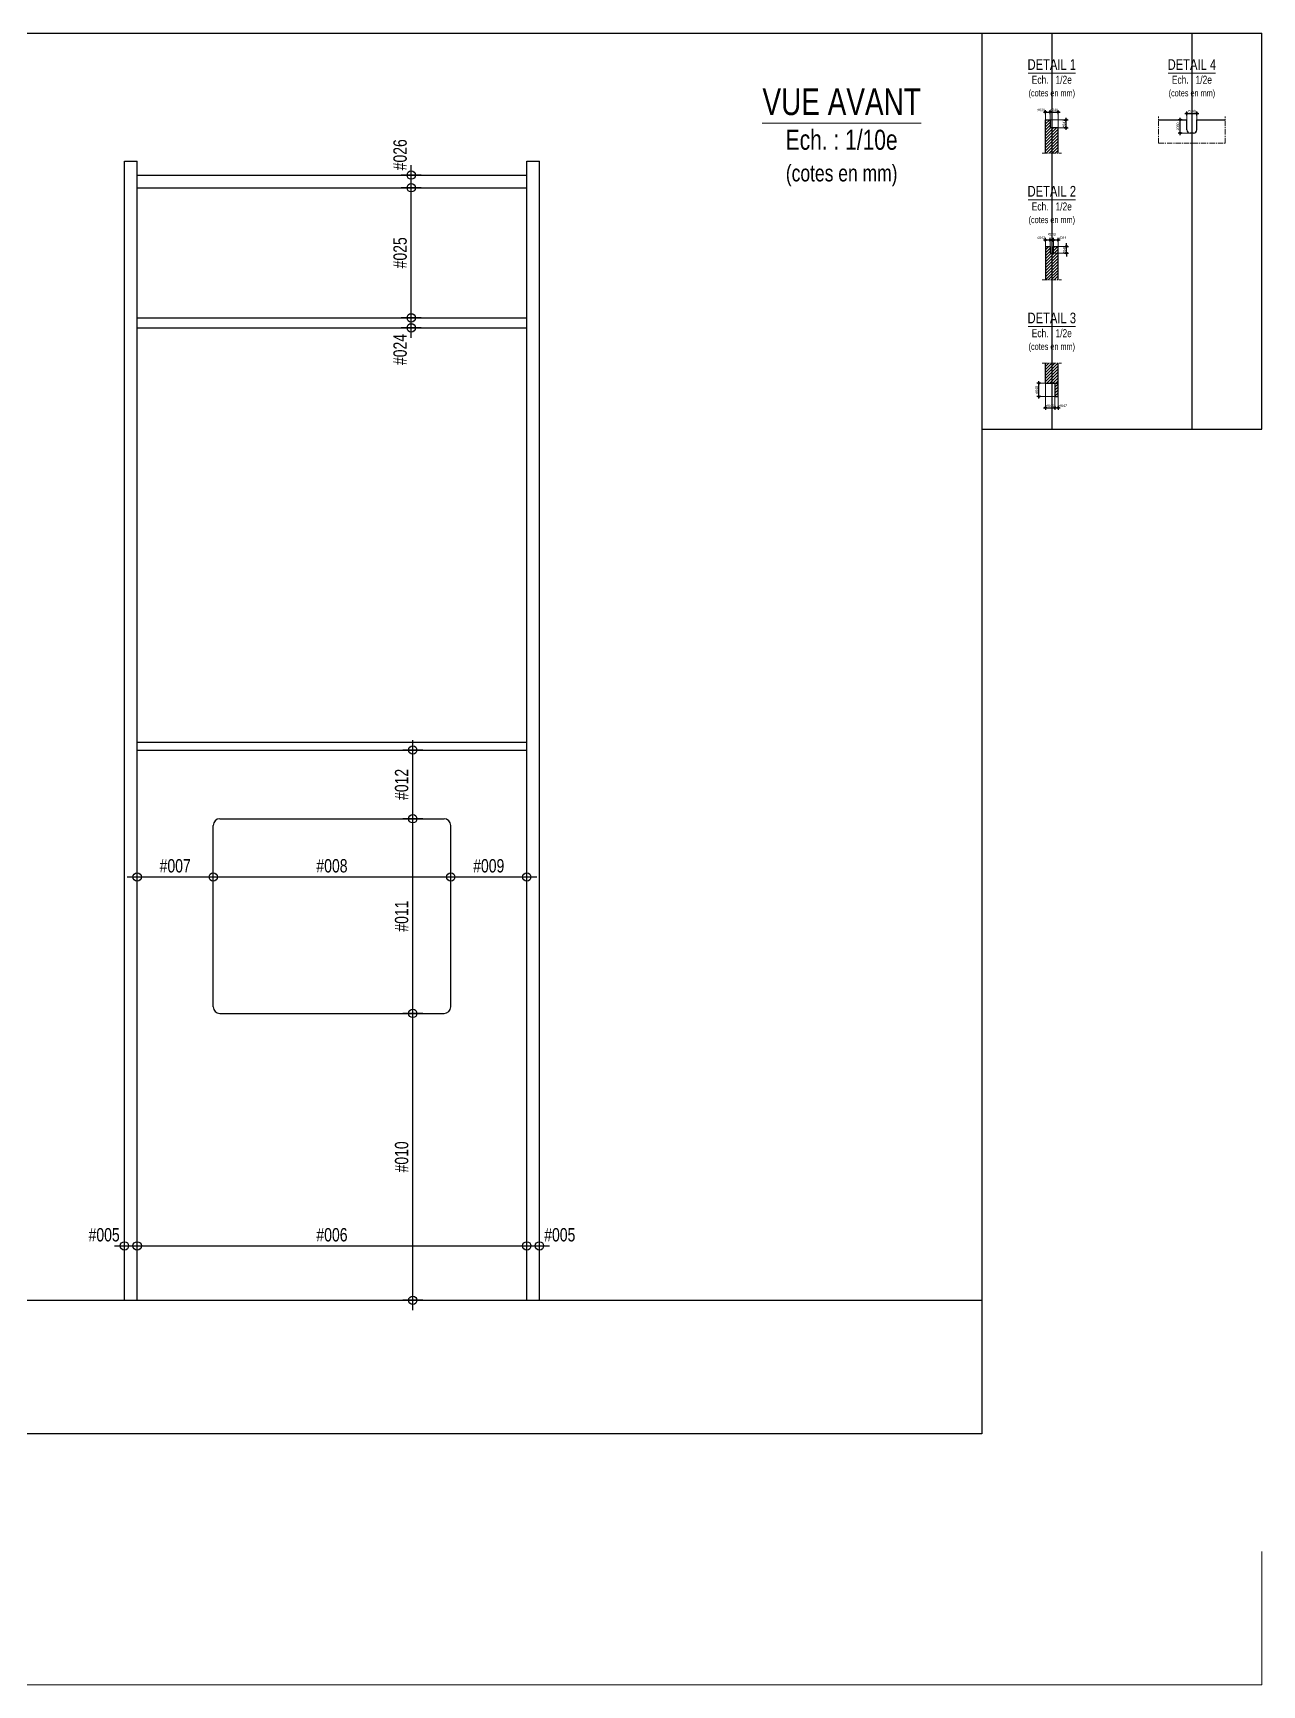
# Model space of a CAD drawing. Header units: millimetres. Extents: x -638 to 26377, y -728 to 1951.
# Drawn here: x 7280 to 9122, y -577 to 1900 of the extents above; entities that cross this region are included whole.
import ezdxf
from ezdxf.enums import TextEntityAlignment as Align

# ---------------------------------------------------------------- set-up
doc = ezdxf.new("R2010")
doc.units = ezdxf.units.MM
doc.linetypes.add('AXES', pattern=[50.8, 31.75, -6.35, 6.35, -6.35])
doc.layers.get('0').update_dxf_attribs({"color": 1, "lineweight": 100})
doc.layers.add('_Aide', color=5, linetype='Continuous', plot=False)
for name, color, linetype, lineweight in [('Cotes à vérifier', 1, 'Continuous', 18), ('Cotes à vérifier @ 10', 1, 'Continuous', 18), ('Cotes à vérifier @ 2', 1, 'Continuous', 18), ('Hachures', 8, 'Continuous', 13), ('Plan', 7, 'Continuous', 25), ('Texte', 30, 'Continuous', 18)]:
    doc.layers.add(name, color=color, linetype=linetype, lineweight=lineweight)
doc.styles.get("Standard").update_dxf_attribs({"font": 'arial.ttf', "width": 0.75})
doc.dimstyles.new('Annotatif', dxfattribs={"dimscale": 0, "dimtxt": 2, "dimasz": 2.5, "dimexe": 1.5, "dimexo": 0, "dimtad": 1, "dimdec": 0, "dimtxsty": 'Standard', "dimblk": 'SMALL', "dimcen": 0, "dimdle": 1.5, "dimadec": 0, "dimazin": 0, "dimtfac": 1, "dimtdec": 0, "dimtix": 1, "dimtmove": 2, "dimatfit": 3, "dimfxl": 1.5, "dimfxlon": 1, "dimarcsym": 0})
pattern_1 = [(45, (-105.5, 0), (-2.245064, 2.245064), [])]

# ---------------------------------------------------------------- blocks, each defined once
blk = doc.blocks.new('_Small')
at = {"color": 0, "linetype": 'ByBlock', "lineweight": -2}
blk.add_circle((0, 0), 0.25, dxfattribs=at)
blk = doc.blocks.new('*D530')
at = {"layer": 'Cotes à vérifier', "color": 0, "lineweight": -2, "transparency": 16777216}
for p, q in [((7402, 81.5), (7451, 81.5)), ((7417, 66.5), (7417, 96.5)), ((7436, 66.5), (7436, 96.5))]:
    blk.add_line(p, q, dxfattribs=at)
at = {"layer": 'Defpoints', "color": 0, "transparency": 16777216}
for p in [(7436, 81.5), (7417, 0), (7436, 0)]:
    blk.add_point(p, dxfattribs=at)
at = {"layer": 'Cotes à vérifier', "color": 0, "lineweight": -2, "transparency": 16777216, "xscale": 25, "yscale": 25, "zscale": 25, "rotation": 180}
blk.add_blockref('_Small', (7417, 81.5), dxfattribs=at)
at = {"layer": 'Cotes à vérifier', "color": 0, "lineweight": -2, "transparency": 16777216, "xscale": 25, "yscale": 25, "zscale": 25}
blk.add_blockref('_Small', (7436, 81.5), dxfattribs=at)
at = {"layer": 'Cotes à vérifier', "color": 0, "transparency": 16777216, "insert": (7386.5, 98.1), "char_height": 20, "attachment_point": 5}
blk.add_mtext('#005', dxfattribs=at)
blk = doc.blocks.new('*D531')
at = {"layer": 'Cotes à vérifier', "color": 0, "lineweight": -2, "transparency": 16777216}
for p, q in [((7421, 81.5), (8035, 81.5)), ((7436, 66.5), (7436, 96.5)), ((8020, 66.5), (8020, 96.5))]:
    blk.add_line(p, q, dxfattribs=at)
at = {"layer": 'Defpoints', "color": 0, "transparency": 16777216}
for p in [(8020, 81.5), (7436, 0), (8020, 0)]:
    blk.add_point(p, dxfattribs=at)
at = {"layer": 'Cotes à vérifier', "color": 0, "lineweight": -2, "transparency": 16777216, "xscale": 25, "yscale": 25, "zscale": 25, "rotation": 180}
blk.add_blockref('_Small', (7436, 81.5), dxfattribs=at)
at = {"layer": 'Cotes à vérifier', "color": 0, "lineweight": -2, "transparency": 16777216, "xscale": 25, "yscale": 25, "zscale": 25}
blk.add_blockref('_Small', (8020, 81.5), dxfattribs=at)
at = {"layer": 'Cotes à vérifier', "color": 0, "transparency": 16777216, "insert": (7728, 98.1), "char_height": 20, "attachment_point": 5}
blk.add_mtext('#006', dxfattribs=at)
blk = doc.blocks.new('*D532')
at = {"layer": 'Cotes à vérifier', "color": 0, "lineweight": -2, "transparency": 16777216}
for p, q in [((8005, 81.5), (8054, 81.5)), ((8020, 66.5), (8020, 96.5)), ((8039, 66.5), (8039, 96.5))]:
    blk.add_line(p, q, dxfattribs=at)
at = {"layer": 'Defpoints', "color": 0, "transparency": 16777216}
for p in [(8039, 81.5), (8020, 0), (8039, 0)]:
    blk.add_point(p, dxfattribs=at)
at = {"layer": 'Cotes à vérifier', "color": 0, "lineweight": -2, "transparency": 16777216, "xscale": 25, "yscale": 25, "zscale": 25, "rotation": 180}
blk.add_blockref('_Small', (8020, 81.5), dxfattribs=at)
at = {"layer": 'Cotes à vérifier', "color": 0, "lineweight": -2, "transparency": 16777216, "xscale": 25, "yscale": 25, "zscale": 25}
blk.add_blockref('_Small', (8039, 81.5), dxfattribs=at)
at = {"layer": 'Cotes à vérifier', "color": 0, "transparency": 16777216, "insert": (8069.5, 98.1), "char_height": 20, "attachment_point": 5}
blk.add_mtext('#005', dxfattribs=at)
blk = doc.blocks.new('*D533')
at = {"layer": 'Cotes à vérifier', "color": 0, "lineweight": -2, "transparency": 16777216}
for p, q in [((7436, 619.7), (7436, 649.7)), ((7550, 619.7), (7550, 649.7)), ((7421, 634.7), (7565, 634.7))]:
    blk.add_line(p, q, dxfattribs=at)
at = {"layer": 'Defpoints', "color": 0, "transparency": 16777216}
for p in [(7550, 634.7), (7550, 440), (7436, 0)]:
    blk.add_point(p, dxfattribs=at)
at = {"layer": 'Cotes à vérifier', "color": 0, "lineweight": -2, "transparency": 16777216, "xscale": 25, "yscale": 25, "zscale": 25, "rotation": 180}
blk.add_blockref('_Small', (7436, 634.7), dxfattribs=at)
at = {"layer": 'Cotes à vérifier', "color": 0, "lineweight": -2, "transparency": 16777216, "xscale": 25, "yscale": 25, "zscale": 25}
blk.add_blockref('_Small', (7550, 634.7), dxfattribs=at)
at = {"layer": 'Cotes à vérifier', "color": 0, "transparency": 16777216, "insert": (7493, 651.3), "char_height": 20, "attachment_point": 5}
blk.add_mtext('#007', dxfattribs=at)
blk = doc.blocks.new('*D534')
at = {"layer": 'Cotes à vérifier', "color": 0, "lineweight": -2, "transparency": 16777216}
for p, q in [((7550, 619.7), (7550, 649.7)), ((7906, 619.7), (7906, 649.7)), ((7535, 634.7), (7921, 634.7))]:
    blk.add_line(p, q, dxfattribs=at)
at = {"layer": 'Defpoints', "color": 0, "transparency": 16777216}
for p in [(7906, 634.7), (7550, 440), (7906, 440)]:
    blk.add_point(p, dxfattribs=at)
at = {"layer": 'Cotes à vérifier', "color": 0, "lineweight": -2, "transparency": 16777216, "xscale": 25, "yscale": 25, "zscale": 25, "rotation": 180}
blk.add_blockref('_Small', (7550, 634.7), dxfattribs=at)
at = {"layer": 'Cotes à vérifier', "color": 0, "lineweight": -2, "transparency": 16777216, "xscale": 25, "yscale": 25, "zscale": 25}
blk.add_blockref('_Small', (7906, 634.7), dxfattribs=at)
at = {"layer": 'Cotes à vérifier', "color": 0, "transparency": 16777216, "insert": (7728, 651.3), "char_height": 20, "attachment_point": 5}
blk.add_mtext('#008', dxfattribs=at)
blk = doc.blocks.new('*D535')
at = {"layer": 'Cotes à vérifier', "color": 0, "lineweight": -2, "transparency": 16777216}
for p, q in [((7906, 619.7), (7906, 649.7)), ((8020, 619.7), (8020, 649.7)), ((7891, 634.7), (8035, 634.7))]:
    blk.add_line(p, q, dxfattribs=at)
at = {"layer": 'Defpoints', "color": 0, "transparency": 16777216}
for p in [(8020, 634.7), (7906, 440), (8020, 0)]:
    blk.add_point(p, dxfattribs=at)
at = {"layer": 'Cotes à vérifier', "color": 0, "lineweight": -2, "transparency": 16777216, "xscale": 25, "yscale": 25, "zscale": 25, "rotation": 180}
blk.add_blockref('_Small', (7906, 634.7), dxfattribs=at)
at = {"layer": 'Cotes à vérifier', "color": 0, "lineweight": -2, "transparency": 16777216, "xscale": 25, "yscale": 25, "zscale": 25}
blk.add_blockref('_Small', (8020, 634.7), dxfattribs=at)
at = {"layer": 'Cotes à vérifier', "color": 0, "transparency": 16777216, "insert": (7963, 651.3), "char_height": 20, "attachment_point": 5}
blk.add_mtext('#009', dxfattribs=at)
blk = doc.blocks.new('*D536')
at = {"layer": 'Cotes à vérifier', "color": 0, "lineweight": -2, "transparency": 16777216}
for p, q in [((7864.1, 430), (7834.1, 430)), ((7849.1, -15), (7849.1, 445)), ((7864.1, 0), (7834.1, 0))]:
    blk.add_line(p, q, dxfattribs=at)
at = {"layer": 'Defpoints', "color": 0, "transparency": 16777216}
for p in [(7849.1, 430), (7896, 430), (8020, 0)]:
    blk.add_point(p, dxfattribs=at)
at = {"layer": 'Cotes à vérifier', "color": 0, "lineweight": -2, "transparency": 16777216, "xscale": 25, "yscale": 25, "zscale": 25}
for p, rotation in [((7849.1, 430), 90), ((7849.1, 0), 270)]:
    blk.add_blockref('_Small', p, dxfattribs=dict(at, rotation=rotation))
at = {"layer": 'Cotes à vérifier', "color": 0, "transparency": 16777216, "insert": (7832.5, 215), "char_height": 20, "attachment_point": 5, "rotation": 90}
blk.add_mtext('#010', dxfattribs=at)
blk = doc.blocks.new('*D537')
at = {"layer": 'Cotes à vérifier', "color": 0, "lineweight": -2, "transparency": 16777216}
for p, q in [((7864.1, 722), (7834.1, 722)), ((7849.1, 415), (7849.1, 737)), ((7864.1, 430), (7834.1, 430))]:
    blk.add_line(p, q, dxfattribs=at)
at = {"layer": 'Defpoints', "color": 0, "transparency": 16777216}
for p in [(7849.1, 722), (7896, 722), (7896, 430)]:
    blk.add_point(p, dxfattribs=at)
at = {"layer": 'Cotes à vérifier', "color": 0, "lineweight": -2, "transparency": 16777216, "xscale": 25, "yscale": 25, "zscale": 25}
for p, rotation in [((7849.1, 722), 90), ((7849.1, 430), 270)]:
    blk.add_blockref('_Small', p, dxfattribs=dict(at, rotation=rotation))
at = {"layer": 'Cotes à vérifier', "color": 0, "transparency": 16777216, "insert": (7832.5, 576), "char_height": 20, "attachment_point": 5, "rotation": 90}
blk.add_mtext('#011', dxfattribs=at)
blk = doc.blocks.new('*D538')
at = {"layer": 'Cotes à vérifier', "color": 0, "lineweight": -2, "transparency": 16777216}
for p, q in [((7864.1, 825), (7834.1, 825)), ((7849.1, 707), (7849.1, 840)), ((7864.1, 722), (7834.1, 722))]:
    blk.add_line(p, q, dxfattribs=at)
at = {"layer": 'Defpoints', "color": 0, "transparency": 16777216}
for p in [(7849.1, 825), (8020, 825), (7896, 722)]:
    blk.add_point(p, dxfattribs=at)
at = {"layer": 'Cotes à vérifier', "color": 0, "lineweight": -2, "transparency": 16777216, "xscale": 25, "yscale": 25, "zscale": 25}
for p, rotation in [((7849.1, 825), 90), ((7849.1, 722), 270)]:
    blk.add_blockref('_Small', p, dxfattribs=dict(at, rotation=rotation))
at = {"layer": 'Cotes à vérifier', "color": 0, "transparency": 16777216, "insert": (7832.5, 773.5), "char_height": 20, "attachment_point": 5, "rotation": 90}
blk.add_mtext('#012', dxfattribs=at)
blk = doc.blocks.new('*D551')
at = {"layer": 'Cotes à vérifier', "color": 0, "lineweight": -2, "transparency": 16777216}
for p, q in [((7846.8, 1443), (7846.8, 1488)), ((7861.8, 1473), (7831.8, 1473)), ((7861.8, 1458), (7831.8, 1458))]:
    blk.add_line(p, q, dxfattribs=at)
at = {"layer": 'Defpoints', "color": 0, "transparency": 16777216}
for p in [(7846.8, 1473), (8020, 1473), (8020, 1458)]:
    blk.add_point(p, dxfattribs=at)
at = {"layer": 'Cotes à vérifier', "color": 0, "lineweight": -2, "transparency": 16777216, "xscale": 25, "yscale": 25, "zscale": 25}
for p, rotation in [((7846.8, 1473), 90), ((7846.8, 1458), 270)]:
    blk.add_blockref('_Small', p, dxfattribs=dict(at, rotation=rotation))
at = {"layer": 'Cotes à vérifier', "color": 0, "transparency": 16777216, "insert": (7830.2, 1425.5), "char_height": 20, "attachment_point": 5, "rotation": 90}
blk.add_mtext('#024', dxfattribs=at)
blk = doc.blocks.new('*D552')
at = {"layer": 'Cotes à vérifier', "color": 0, "lineweight": -2, "transparency": 16777216}
for p, q in [((7861.8, 1668), (7831.8, 1668)), ((7846.8, 1458), (7846.8, 1683)), ((7861.8, 1473), (7831.8, 1473))]:
    blk.add_line(p, q, dxfattribs=at)
at = {"layer": 'Defpoints', "color": 0, "transparency": 16777216}
for p in [(7846.8, 1668), (8020, 1668), (8020, 1473)]:
    blk.add_point(p, dxfattribs=at)
at = {"layer": 'Cotes à vérifier', "color": 0, "lineweight": -2, "transparency": 16777216, "xscale": 25, "yscale": 25, "zscale": 25}
for p, rotation in [((7846.8, 1668), 90), ((7846.8, 1473), 270)]:
    blk.add_blockref('_Small', p, dxfattribs=dict(at, rotation=rotation))
at = {"layer": 'Cotes à vérifier', "color": 0, "transparency": 16777216, "insert": (7830.2, 1570.5), "char_height": 20, "attachment_point": 5, "rotation": 90}
blk.add_mtext('#025', dxfattribs=at)
blk = doc.blocks.new('*D553')
at = {"layer": 'Cotes à vérifier', "color": 0, "lineweight": -2, "transparency": 16777216}
for p, q in [((7861.8, 1687), (7831.8, 1687)), ((7846.8, 1653), (7846.8, 1702)), ((7861.8, 1668), (7831.8, 1668))]:
    blk.add_line(p, q, dxfattribs=at)
at = {"layer": 'Defpoints', "color": 0, "transparency": 16777216}
for p in [(7846.8, 1687), (8020, 1687), (8020, 1668)]:
    blk.add_point(p, dxfattribs=at)
at = {"layer": 'Cotes à vérifier', "color": 0, "lineweight": -2, "transparency": 16777216, "xscale": 25, "yscale": 25, "zscale": 25}
for p, rotation in [((7846.8, 1687), 90), ((7846.8, 1668), 270)]:
    blk.add_blockref('_Small', p, dxfattribs=dict(at, rotation=rotation))
at = {"layer": 'Cotes à vérifier', "color": 0, "transparency": 16777216, "insert": (7830.2, 1717.5), "char_height": 20, "attachment_point": 5, "rotation": 90}
blk.add_mtext('#026', dxfattribs=at)
blk = doc.blocks.new('*D566')
at = {"layer": 'Cotes à vérifier', "color": 0, "lineweight": -2, "transparency": 16777216}
for p, q in [((8797.5, 1778.5), (8797.5, 1784.5)), ((8804.5, 1778.5), (8804.5, 1784.5)), ((8794.5, 1781.5), (8807.5, 1781.5))]:
    blk.add_line(p, q, dxfattribs=at)
at = {"layer": 'Defpoints', "color": 0, "transparency": 16777216}
for p in [(8797.5, 1770), (8804.5, 1781.5), (8804.5, 1770)]:
    blk.add_point(p, dxfattribs=at)
at = {"layer": 'Cotes à vérifier', "color": 0, "lineweight": -2, "transparency": 16777216, "xscale": 5, "yscale": 5, "zscale": 5, "rotation": 180}
blk.add_blockref('_Small', (8797.5, 1781.5), dxfattribs=at)
at = {"layer": 'Cotes à vérifier', "color": 0, "lineweight": -2, "transparency": 16777216, "xscale": 5, "yscale": 5, "zscale": 5}
blk.add_blockref('_Small', (8804.5, 1781.5), dxfattribs=at)
at = {"layer": 'Cotes à vérifier', "color": 0, "transparency": 16777216, "insert": (8791, 1784.8), "char_height": 4, "attachment_point": 5}
blk.add_mtext('#039', dxfattribs=at)
blk = doc.blocks.new('*D567')
at = {"layer": 'Cotes à vérifier', "color": 0, "lineweight": -2, "transparency": 16777216}
for p, q in [((8804.5, 1778.5), (8804.5, 1784.5)), ((8816.5, 1778.5), (8816.5, 1784.5)), ((8801.5, 1781.5), (8819.5, 1781.5))]:
    blk.add_line(p, q, dxfattribs=at)
at = {"layer": 'Defpoints', "color": 0, "transparency": 16777216}
for p in [(8804.5, 1770), (8816.5, 1781.5), (8816.5, 1758)]:
    blk.add_point(p, dxfattribs=at)
at = {"layer": 'Cotes à vérifier', "color": 0, "lineweight": -2, "transparency": 16777216, "xscale": 5, "yscale": 5, "zscale": 5, "rotation": 180}
blk.add_blockref('_Small', (8804.5, 1781.5), dxfattribs=at)
at = {"layer": 'Cotes à vérifier', "color": 0, "lineweight": -2, "transparency": 16777216, "xscale": 5, "yscale": 5, "zscale": 5}
blk.add_blockref('_Small', (8816.5, 1781.5), dxfattribs=at)
at = {"layer": 'Cotes à vérifier', "color": 0, "transparency": 16777216, "insert": (8810.5, 1784.8), "char_height": 4, "attachment_point": 5}
blk.add_mtext('#040', dxfattribs=at)
blk = doc.blocks.new('*D568')
at = {"layer": 'Cotes à vérifier', "color": 0, "lineweight": -2, "transparency": 16777216}
for p, q in [((8825.5, 1770), (8831.5, 1770)), ((8828.5, 1755), (8828.5, 1773)), ((8825.5, 1758), (8831.5, 1758))]:
    blk.add_line(p, q, dxfattribs=at)
at = {"layer": 'Defpoints', "color": 0, "transparency": 16777216}
for p in [(8804.5, 1770), (8828.5, 1770), (8816.5, 1758)]:
    blk.add_point(p, dxfattribs=at)
at = {"layer": 'Cotes à vérifier', "color": 0, "lineweight": -2, "transparency": 16777216, "xscale": 5, "yscale": 5, "zscale": 5}
for p, rotation in [((8828.5, 1770), 90), ((8828.5, 1758), 270)]:
    blk.add_blockref('_Small', p, dxfattribs=dict(at, rotation=rotation))
at = {"layer": 'Cotes à vérifier', "color": 0, "transparency": 16777216, "insert": (8825.2, 1764), "char_height": 4, "attachment_point": 5, "rotation": 90}
blk.add_mtext('#041', dxfattribs=at)
blk = doc.blocks.new('*D569')
at = {"layer": 'Cotes à vérifier', "color": 0, "lineweight": -2, "transparency": 16777216}
for p, q in [((8794.5, 1589.8), (8807.5, 1589.8)), ((8797.5, 1586.8), (8797.5, 1592.8)), ((8804.5, 1586.8), (8804.5, 1592.8))]:
    blk.add_line(p, q, dxfattribs=at)
at = {"layer": 'Defpoints', "color": 0, "transparency": 16777216}
for p in [(8804.5, 1589.8), (8797.5, 1580), (8804.5, 1580)]:
    blk.add_point(p, dxfattribs=at)
at = {"layer": 'Cotes à vérifier', "color": 0, "lineweight": -2, "transparency": 16777216, "xscale": 5, "yscale": 5, "zscale": 5, "rotation": 180}
blk.add_blockref('_Small', (8797.5, 1589.8), dxfattribs=at)
at = {"layer": 'Cotes à vérifier', "color": 0, "lineweight": -2, "transparency": 16777216, "xscale": 5, "yscale": 5, "zscale": 5}
blk.add_blockref('_Small', (8804.5, 1589.8), dxfattribs=at)
at = {"layer": 'Cotes à vérifier', "color": 0, "transparency": 16777216, "insert": (8791, 1593.1), "char_height": 4, "attachment_point": 5}
blk.add_mtext('#042', dxfattribs=at)
blk = doc.blocks.new('*D570')
at = {"layer": 'Cotes à vérifier', "color": 0, "lineweight": -2, "transparency": 16777216}
for p, q in [((8801.5, 1589.8), (8812.5, 1589.8)), ((8804.5, 1586.8), (8804.5, 1592.8)), ((8809.5, 1586.8), (8809.5, 1592.8))]:
    blk.add_line(p, q, dxfattribs=at)
at = {"layer": 'Defpoints', "color": 0, "transparency": 16777216}
for p in [(8809.5, 1589.8), (8804.5, 1580), (8809.5, 1580)]:
    blk.add_point(p, dxfattribs=at)
at = {"layer": 'Cotes à vérifier', "color": 0, "lineweight": -2, "transparency": 16777216, "xscale": 5, "yscale": 5, "zscale": 5, "rotation": 180}
blk.add_blockref('_Small', (8804.5, 1589.8), dxfattribs=at)
at = {"layer": 'Cotes à vérifier', "color": 0, "lineweight": -2, "transparency": 16777216, "xscale": 5, "yscale": 5, "zscale": 5}
blk.add_blockref('_Small', (8809.5, 1589.8), dxfattribs=at)
at = {"layer": 'Cotes à vérifier', "color": 0, "transparency": 16777216, "insert": (8807, 1598.1), "char_height": 4, "attachment_point": 5}
blk.add_mtext('#043', dxfattribs=at)
blk = doc.blocks.new('*D571')
at = {"layer": 'Cotes à vérifier', "color": 0, "lineweight": -2, "transparency": 16777216}
for p, q in [((8806.5, 1589.8), (8819.5, 1589.8)), ((8809.5, 1586.8), (8809.5, 1592.8)), ((8816.5, 1586.8), (8816.5, 1592.8))]:
    blk.add_line(p, q, dxfattribs=at)
at = {"layer": 'Defpoints', "color": 0, "transparency": 16777216}
for p in [(8816.5, 1589.8), (8809.5, 1580), (8816.5, 1580)]:
    blk.add_point(p, dxfattribs=at)
at = {"layer": 'Cotes à vérifier', "color": 0, "lineweight": -2, "transparency": 16777216, "xscale": 5, "yscale": 5, "zscale": 5, "rotation": 180}
blk.add_blockref('_Small', (8809.5, 1589.8), dxfattribs=at)
at = {"layer": 'Cotes à vérifier', "color": 0, "lineweight": -2, "transparency": 16777216, "xscale": 5, "yscale": 5, "zscale": 5}
blk.add_blockref('_Small', (8816.5, 1589.8), dxfattribs=at)
at = {"layer": 'Cotes à vérifier', "color": 0, "transparency": 16777216, "insert": (8823, 1593.1), "char_height": 4, "attachment_point": 5}
blk.add_mtext('#044', dxfattribs=at)
blk = doc.blocks.new('*D572')
at = {"layer": 'Cotes à vérifier', "color": 0, "lineweight": -2, "transparency": 16777216}
for p, q in [((8826.1, 1580), (8832.1, 1580)), ((8826.1, 1570), (8832.1, 1570)), ((8829.1, 1580), (8829.1, 1585)), ((8829.1, 1570), (8829.1, 1580)), ((8829.1, 1570), (8829.1, 1565))]:
    blk.add_line(p, q, dxfattribs=at)
at = {"layer": 'Defpoints', "color": 0, "transparency": 16777216}
for p in [(8809.5, 1570), (8816.5, 1580), (8829.1, 1580)]:
    blk.add_point(p, dxfattribs=at)
at = {"layer": 'Cotes à vérifier', "color": 0, "lineweight": -2, "transparency": 16777216, "xscale": 5, "yscale": 5, "zscale": 5}
for p, rotation in [((8829.1, 1580), 270), ((8829.1, 1570), 90)]:
    blk.add_blockref('_Small', p, dxfattribs=dict(at, rotation=rotation))
at = {"layer": 'Cotes à vérifier', "color": 0, "transparency": 16777216, "insert": (8825.8, 1575), "char_height": 4, "attachment_point": 5, "rotation": 90}
blk.add_mtext('#045', dxfattribs=at)
blk = doc.blocks.new('*D573')
at = {"layer": 'Cotes à vérifier', "color": 0, "lineweight": -2, "transparency": 16777216}
for p, q in [((8794.5, 1338.1), (8814.5, 1338.1)), ((8797.5, 1341.1), (8797.5, 1335.1)), ((8811.5, 1341.1), (8811.5, 1335.1))]:
    blk.add_line(p, q, dxfattribs=at)
at = {"layer": 'Defpoints', "color": 0, "transparency": 16777216}
for p in [(8797.5, 1375), (8811.5, 1355), (8811.5, 1338.1)]:
    blk.add_point(p, dxfattribs=at)
at = {"layer": 'Cotes à vérifier', "color": 0, "lineweight": -2, "transparency": 16777216, "xscale": 5, "yscale": 5, "zscale": 5, "rotation": 180}
blk.add_blockref('_Small', (8797.5, 1338.1), dxfattribs=at)
at = {"layer": 'Cotes à vérifier', "color": 0, "lineweight": -2, "transparency": 16777216, "xscale": 5, "yscale": 5, "zscale": 5}
blk.add_blockref('_Small', (8811.5, 1338.1), dxfattribs=at)
at = {"layer": 'Cotes à vérifier', "color": 0, "transparency": 16777216, "insert": (8804.5, 1341.4), "char_height": 4, "attachment_point": 5}
blk.add_mtext('#046', dxfattribs=at)
blk = doc.blocks.new('*D574')
at = {"layer": 'Cotes à vérifier', "color": 0, "lineweight": -2, "transparency": 16777216}
for p, q in [((8808.5, 1338.1), (8819.5, 1338.1)), ((8811.5, 1341.1), (8811.5, 1335.1)), ((8816.5, 1341.1), (8816.5, 1335.1))]:
    blk.add_line(p, q, dxfattribs=at)
at = {"layer": 'Defpoints', "color": 0, "transparency": 16777216}
for p in [(8811.5, 1355), (8816.5, 1355), (8816.5, 1338.1)]:
    blk.add_point(p, dxfattribs=at)
at = {"layer": 'Cotes à vérifier', "color": 0, "lineweight": -2, "transparency": 16777216, "xscale": 5, "yscale": 5, "zscale": 5, "rotation": 180}
blk.add_blockref('_Small', (8811.5, 1338.1), dxfattribs=at)
at = {"layer": 'Cotes à vérifier', "color": 0, "lineweight": -2, "transparency": 16777216, "xscale": 5, "yscale": 5, "zscale": 5}
blk.add_blockref('_Small', (8816.5, 1338.1), dxfattribs=at)
at = {"layer": 'Cotes à vérifier', "color": 0, "transparency": 16777216, "insert": (8824, 1341.4), "char_height": 4, "attachment_point": 5}
blk.add_mtext('#047', dxfattribs=at)
blk = doc.blocks.new('*D575')
at = {"layer": 'Cotes à vérifier', "color": 0, "lineweight": -2, "transparency": 16777216}
for p, q in [((8790.7, 1375), (8784.7, 1375)), ((8787.7, 1352), (8787.7, 1378)), ((8790.7, 1355), (8784.7, 1355))]:
    blk.add_line(p, q, dxfattribs=at)
at = {"layer": 'Defpoints', "color": 0, "transparency": 16777216}
for p in [(8787.7, 1375), (8797.5, 1375), (8811.5, 1355)]:
    blk.add_point(p, dxfattribs=at)
at = {"layer": 'Cotes à vérifier', "color": 0, "lineweight": -2, "transparency": 16777216, "xscale": 5, "yscale": 5, "zscale": 5}
for p, rotation in [((8787.7, 1375), 90), ((8787.7, 1355), 270)]:
    blk.add_blockref('_Small', p, dxfattribs=dict(at, rotation=rotation))
at = {"layer": 'Cotes à vérifier', "color": 0, "transparency": 16777216, "insert": (8784.3, 1365), "char_height": 4, "attachment_point": 5, "rotation": 90}
blk.add_mtext('#048', dxfattribs=at)
blk = doc.blocks.new('*D576')
at = {"layer": 'Cotes à vérifier', "color": 0, "lineweight": -2, "transparency": 16777216}
for p, q in [((9006.5, 1779.4), (9027.5, 1779.4)), ((9009.5, 1776.4), (9009.5, 1782.4)), ((9024.5, 1776.4), (9024.5, 1782.4))]:
    blk.add_line(p, q, dxfattribs=at)
at = {"layer": 'Defpoints', "color": 0, "transparency": 16777216}
for p in [(9009.5, 1770), (9024.5, 1779.4), (9024.5, 1770)]:
    blk.add_point(p, dxfattribs=at)
at = {"layer": 'Cotes à vérifier', "color": 0, "lineweight": -2, "transparency": 16777216, "xscale": 5, "yscale": 5, "zscale": 5, "rotation": 180}
blk.add_blockref('_Small', (9009.5, 1779.4), dxfattribs=at)
at = {"layer": 'Cotes à vérifier', "color": 0, "lineweight": -2, "transparency": 16777216, "xscale": 5, "yscale": 5, "zscale": 5}
blk.add_blockref('_Small', (9024.5, 1779.4), dxfattribs=at)
at = {"layer": 'Cotes à vérifier', "color": 0, "transparency": 16777216, "insert": (9017, 1782.8), "char_height": 4, "attachment_point": 5}
blk.add_mtext('#049', dxfattribs=at)
blk = doc.blocks.new('*D577')
at = {"layer": 'Cotes à vérifier', "color": 0, "lineweight": -2, "transparency": 16777216}
for p, q in [((9002.3, 1770), (8996.3, 1770)), ((8999.3, 1747), (8999.3, 1773)), ((9002.3, 1750), (8996.3, 1750))]:
    blk.add_line(p, q, dxfattribs=at)
at = {"layer": 'Defpoints', "color": 0, "transparency": 16777216}
for p in [(8999.3, 1770), (9009.5, 1770), (9014.5, 1750)]:
    blk.add_point(p, dxfattribs=at)
at = {"layer": 'Cotes à vérifier', "color": 0, "lineweight": -2, "transparency": 16777216, "xscale": 5, "yscale": 5, "zscale": 5}
for p, rotation in [((8999.3, 1770), 90), ((8999.3, 1750), 270)]:
    blk.add_blockref('_Small', p, dxfattribs=dict(at, rotation=rotation))
at = {"layer": 'Cotes à vérifier', "color": 0, "transparency": 16777216, "insert": (8995.9, 1760), "char_height": 4, "attachment_point": 5, "rotation": 90}
blk.add_mtext('#050', dxfattribs=at)

msp = doc.modelspace()

# ---------------------------------------------------------------- hatches: boundary and pattern name
at = {"layer": 'Hachures'}
h = msp.add_hatch(dxfattribs=at)
h.set_pattern_fill('ANSI31', color=256)
h.set_pattern_definition(pattern_1)
h.paths.add_polyline_path([(8797.5, 1720), (8816.5, 1720), (8816.5, 1758), (8804.5, 1758), (8804.5, 1770), (8797.5, 1770)])
h = msp.add_hatch(dxfattribs=at)
h.set_pattern_fill('ANSI31', color=256)
h.set_pattern_definition(pattern_1)
h.paths.add_polyline_path([(8816.5, 1580), (8809.5, 1580), (8809.5, 1570), (8804.5, 1570), (8804.5, 1580), (8797.5, 1580), (8797.5, 1530), (8816.5, 1530)])
h = msp.add_hatch(dxfattribs=at)
h.set_pattern_fill('ANSI31', color=256)
h.set_pattern_definition(pattern_1)
h.paths.add_polyline_path([(8797.5, 1405), (8797.5, 1375), (8816.5, 1375), (8816.5, 1405)])
h = msp.add_hatch(dxfattribs=at)
h.set_pattern_fill('ANSI31', color=256)
h.set_pattern_definition(pattern_1)
h.paths.add_polyline_path([(8816.5, 1375), (8811.5, 1375), (8811.5, 1355), (8816.5, 1355)])

# ---------------------------------------------------------------- linework, layer by layer
at = {"layer": '_Aide'}
for p, q in [((7217, 1900), (8702, 1900)), ((8702, 1900), (8702, -200)), ((8702, 1900), (9122, 1900)), ((8807, 1900), (8807, 1306)), ((9017, 1900), (9017, 1306)), ((9122, 1306), (9122, 1900)), ((8702, 1306), (9122, 1306)), ((-638, 0), (8702, 0)), ((8702, -200), (7217, -200))]:
    msp.add_line(p, q, dxfattribs=at)
at = {"layer": 'Cotes à vérifier'}
for p, q in [((8797.5, 1770), (8797.5, 1781.5)), ((8804.5, 1770), (8804.5, 1781.5)), ((8804.5, 1770), (8828.5, 1770)), ((8816.5, 1758), (8816.5, 1781.5)), ((9009.5, 1770), (9009.5, 1779.4)), ((9024.5, 1770), (9024.5, 1779.4)), ((8816.5, 1758), (8828.5, 1758)), ((9014.5, 1750), (8999.3, 1750)), ((8797.5, 1580), (8797.5, 1589.8)), ((8804.5, 1580), (8804.5, 1589.8)), ((8807, 1589.8), (8807, 1595.2)), ((8809.5, 1580), (8809.5, 1589.8)), ((8816.5, 1580), (8816.5, 1589.8)), ((8809.5, 1570), (8829.1, 1570)), ((8816.5, 1580), (8829.1, 1580)), ((8797.5, 1375), (8787.7, 1375)), ((8797.5, 1375), (8797.5, 1338.1)), ((8811.5, 1355), (8787.7, 1355)), ((8811.5, 1355), (8811.5, 1338.1)), ((8816.5, 1355), (8816.5, 1338.1))]:
    msp.add_line(p, q, dxfattribs=at)
at = {"layer": 'Plan', "color": 7, "lineweight": 25}
for p, q in [((8797.5, 1720), (8797.5, 1770)), ((8816.5, 1720), (8816.5, 1758))]:
    msp.add_line(p, q, dxfattribs=at)
at = {"layer": 'Plan'}
for p, q in [((8797.5, 1770), (8804.5, 1770)), ((8804.5, 1770), (8804.5, 1758)), ((8967, 1770), (9009.5, 1770)), ((9009.5, 1755), (9009.5, 1770)), ((9024.5, 1770), (9067, 1770)), ((9024.5, 1755), (9024.5, 1770)), ((8816.5, 1758), (8804.5, 1758)), ((9019.5, 1750), (9014.5, 1750)), ((7417, 0), (7417, 1707.9)), ((7417, 1707.9), (7436, 1707.9)), ((7436, 0), (7436, 1707.9)), ((7436, 1687), (8020, 1687)), ((8020, 0), (8020, 1707.9)), ((8020, 1707.9), (8039, 1707.9)), ((8039, 0), (8039, 1707.9)), ((7436, 1668), (8020, 1668)), ((8797.5, 1580), (8797.5, 1530)), ((8797.5, 1580), (8804.5, 1580)), ((8804.5, 1580), (8804.5, 1570)), ((8804.5, 1570), (8809.5, 1570)), ((8809.5, 1580), (8816.5, 1580)), ((8809.5, 1570), (8809.5, 1580)), ((8816.5, 1530), (8816.5, 1580)), ((7436, 1473), (8020, 1473)), ((7436, 1458), (8020, 1458)), ((8797.5, 1375), (8797.5, 1405)), ((8816.5, 1375), (8816.5, 1405)), ((8797.5, 1375), (8816.5, 1375)), ((8811.5, 1375), (8811.5, 1355)), ((8816.5, 1355), (8816.5, 1375)), ((8811.5, 1355), (8816.5, 1355)), ((7436, 837), (8020, 837)), ((7436, 825), (8020, 825)), ((7560, 722), (7896, 722)), ((7550, 440), (7550, 712)), ((7906, 440), (7906, 712)), ((7560, 430), (7896, 430)), ((7417, 0), (7436, 0)), ((7436, 0), (8020, 0)), ((8020, 0), (8039, 0))]:
    msp.add_line(p, q, dxfattribs=at)
at = {"layer": 'Plan', "color": 30, "linetype": 'AXES', "lineweight": 18, "ltscale": 0.25}
for p, q in [((8967, 1735), (8967, 1775)), ((9067, 1735), (9067, 1775)), ((8967, 1735), (9067, 1735)), ((8792.5, 1720), (8821.5, 1720)), ((8792.5, 1530), (8821.5, 1530)), ((8792.5, 1405), (8821.5, 1405))]:
    msp.add_line(p, q, dxfattribs=at)
at = {"layer": 'Plan'}
for centre, radius, start, end in [((9014.5, 1755), 5, 180, 270), ((9019.5, 1755), 5, 270, 0), ((7560, 712), 10, 90, 180), ((7896, 712), 10, 0, 90), ((7560, 440), 10, 180, 270), ((7896, 440), 10, 270, 0)]:
    msp.add_arc(centre, radius, start, end, dxfattribs=at)
at = {"layer": 'Texte', "color": 30, "lineweight": 18}
for p, q in [((8842.6, 1840), (8771.4, 1840)), ((9052.6, 1840), (8981.4, 1840)), ((8611, 1765), (8373, 1765)), ((8842.6, 1650), (8771.4, 1650)), ((8842.6, 1460), (8771.4, 1460))]:
    msp.add_line(p, q, dxfattribs=at)
at = {"layer": 'Texte'}
for p, q in [((9122, -576.8), (9122, -376.8)), ((2762, -576.8), (9122, -576.8))]:
    msp.add_line(p, q, dxfattribs=at)

# ---------------------------------------------------------------- texts
at = {"layer": 'Texte', "width": 0.75}
for s, height, p in [('DETAIL 1', 16, (8807, 1840)), ('DETAIL 4', 16, (9017, 1840)), ('VUE AVANT', 40, (8492, 1765)), ('DETAIL 2', 16, (8807, 1650)), ('DETAIL 3', 16, (8807, 1460))]:
    msp.add_text(s, height=height, dxfattribs=at).set_placement(p, align=Align.BOTTOM_CENTER)
for s, height, p in [('Ech. : 1/2e', 12, (8807, 1836)), ('Ech. : 1/2e', 12, (9017, 1836)), ('Ech. : 1/10e', 30, (8492, 1755)), ('Ech. : 1/2e', 12, (8807, 1646)), ('Ech. : 1/2e', 12, (8807, 1456))]:
    msp.add_text(s, height=height, dxfattribs=at).set_placement(p, align=Align.TOP_CENTER)
for height, p in [(10, (8807, 1810)), (10, (9017, 1810)), (25, (8492, 1690)), (10, (8807, 1620)), (10, (8807, 1430))]:
    msp.add_text('(cotes en mm)', height=height, dxfattribs=at).set_placement(p, align=Align.MIDDLE_CENTER)

# ---------------------------------------------------------------- dimensions: what is measured, and where the dimension line sits
at = {"layer": 'Cotes à vérifier @ 10'}
for base, p1, p2, text, picture, middle in [((7846.8, 1687), (8020, 1668), (8020, 1687), '#026', '*D553', (7830.2, 1717.5)), ((7846.8, 1473), (8020, 1458), (8020, 1473), '#024', '*D551', (7830.2, 1425.5))]:
    dim = msp.add_linear_dim(base=base, p1=p1, p2=p2, angle=90, text=text, dimstyle='Annotatif', override={"dimscale": 10, "dimtix": 1, "dimtofl": 1, "dimtmove": 2, "dimatfit": 3}, dxfattribs=at)
    dim.commit()
    dim.dimension.update_dxf_attribs({"geometry": picture, "text_midpoint": middle, "dimtype": 128})
for base, p1, p2, text, picture, middle in [((7846.8, 1668), (8020, 1473), (8020, 1668), '#025', '*D552', (7830.2, 1570.5)), ((7849.1, 825), (7896, 722), (8020, 825), '#012', '*D538', (7832.5, 773.5)), ((7849.1, 722), (7896, 430), (7896, 722), '#011', '*D537', (7832.5, 576)), ((7849.1, 430), (8020, 0), (7896, 430), '#010', '*D536', (7832.5, 215))]:
    dim = msp.add_linear_dim(base=base, p1=p1, p2=p2, angle=90, text=text, dimstyle='Annotatif', override={"dimscale": 10, "dimtix": 1, "dimtofl": 1, "dimtmove": 2, "dimatfit": 3}, dxfattribs=at)
    dim.commit()
    dim.dimension.update_dxf_attribs({"geometry": picture, "text_midpoint": middle})
for base, p1, p2, text, picture, middle in [((7550, 634.7), (7436, 0), (7550, 440), '#007', '*D533', (7493, 651.3)), ((7906, 634.7), (7550, 440), (7906, 440), '#008', '*D534', (7728, 651.3)), ((8020, 634.7), (7906, 440), (8020, 0), '#009', '*D535', (7963, 651.3)), ((8020, 81.5), (7436, 0), (8020, 0), '#006', '*D531', (7728, 98.1))]:
    dim = msp.add_linear_dim(base=base, p1=p1, p2=p2, text=text, dimstyle='Annotatif', override={"dimscale": 10, "dimtix": 1, "dimtofl": 1, "dimtmove": 2, "dimatfit": 3}, dxfattribs=at)
    dim.commit()
    dim.dimension.update_dxf_attribs({"geometry": picture, "text_midpoint": middle})
for base, p1, p2, picture, middle in [((7436, 81.5), (7417, 0), (7436, 0), '*D530', (7386.5, 98.1)), ((8039, 81.5), (8020, 0), (8039, 0), '*D532', (8069.5, 98.1))]:
    dim = msp.add_linear_dim(base=base, p1=p1, p2=p2, text='#005', dimstyle='Annotatif', override={"dimscale": 10, "dimtix": 1, "dimtofl": 1, "dimtmove": 2, "dimatfit": 3}, dxfattribs=at)
    dim.commit()
    dim.dimension.update_dxf_attribs({"geometry": picture, "text_midpoint": middle, "dimtype": 128})
at = {"layer": 'Cotes à vérifier @ 2'}
for base, p1, p2, text, picture, middle in [((8804.5, 1781.5), (8797.5, 1770), (8804.5, 1770), '#039', '*D566', (8791, 1784.8)), ((8804.5, 1589.8), (8797.5, 1580), (8804.5, 1580), '#042', '*D569', (8791, 1593.1)), ((8809.5, 1589.8), (8804.5, 1580), (8809.5, 1580), '#043', '*D570', (8807, 1598.1)), ((8816.5, 1589.8), (8809.5, 1580), (8816.5, 1580), '#044', '*D571', (8823, 1593.1)), ((8816.5, 1338.1), (8811.5, 1355), (8816.5, 1355), '#047', '*D574', (8824, 1341.4))]:
    dim = msp.add_linear_dim(base=base, p1=p1, p2=p2, text=text, dimstyle='Annotatif', override={"dimscale": 2, "dimtix": 1, "dimtofl": 1, "dimtmove": 2, "dimatfit": 3}, dxfattribs=at)
    dim.commit()
    dim.dimension.update_dxf_attribs({"geometry": picture, "text_midpoint": middle, "dimtype": 128})
for base, p1, p2, text, picture, middle in [((8816.5, 1781.5), (8804.5, 1770), (8816.5, 1758), '#040', '*D567', (8810.5, 1784.8)), ((9024.5, 1779.4), (9009.5, 1770), (9024.5, 1770), '#049', '*D576', (9017, 1782.8)), ((8811.5, 1338.1), (8797.5, 1375), (8811.5, 1355), '#046', '*D573', (8804.5, 1341.4))]:
    dim = msp.add_linear_dim(base=base, p1=p1, p2=p2, text=text, dimstyle='Annotatif', override={"dimscale": 2, "dimtix": 1, "dimtofl": 1, "dimtmove": 2, "dimatfit": 3}, dxfattribs=at)
    dim.commit()
    dim.dimension.update_dxf_attribs({"geometry": picture, "text_midpoint": middle})
for base, p1, p2, text, picture, middle in [((8828.5, 1770), (8816.5, 1758), (8804.5, 1770), '#041', '*D568', (8825.2, 1764)), ((8999.3, 1770), (9014.5, 1750), (9009.5, 1770), '#050', '*D577', (8995.9, 1760)), ((8829.1, 1580), (8809.5, 1570), (8816.5, 1580), '#045', '*D572', (8825.8, 1575)), ((8787.7, 1375), (8811.5, 1355), (8797.5, 1375), '#048', '*D575', (8784.3, 1365))]:
    dim = msp.add_linear_dim(base=base, p1=p1, p2=p2, angle=90, text=text, dimstyle='Annotatif', override={"dimscale": 2, "dimtix": 1, "dimtofl": 1, "dimtmove": 2, "dimatfit": 3}, dxfattribs=at)
    dim.commit()
    dim.dimension.update_dxf_attribs({"geometry": picture, "text_midpoint": middle})

doc.saveas('drawing.dxf')
